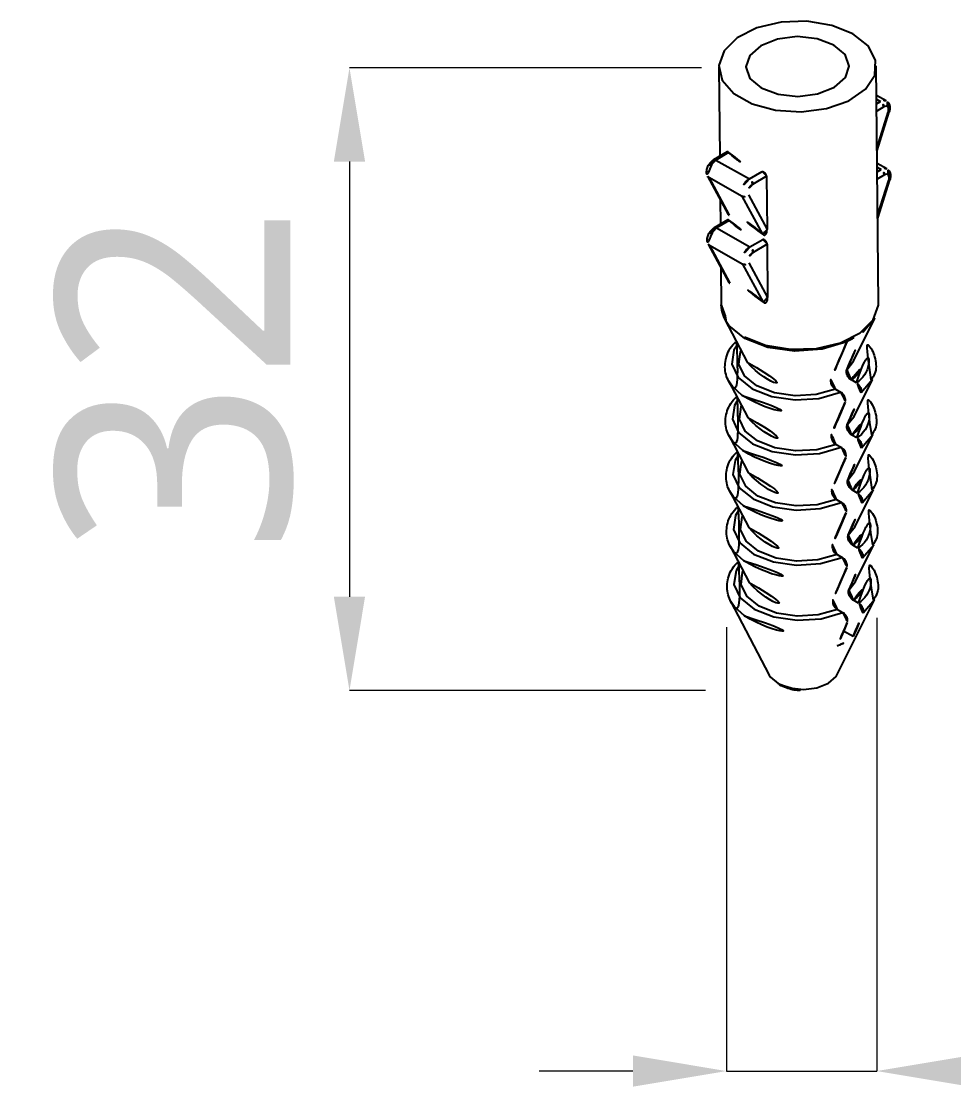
# Model space of a CAD drawing. Extents: x 16296680691 to 16296681342, y -37409617466 to -37409616989.
# Drawn here: x 16296680770.23 to 16296680810.04, y -37409617423 to -37409617377.52 of the extents above; entities that cross this region are included whole.
import ezdxf

# ---------------------------------------------------------------- set-up
doc = ezdxf.new("R2010")
doc.units = 0
doc.header["$LTSCALE"] = 10
doc.header["$MEASUREMENT"] = 0
doc.header["$PDMODE"] = 3
doc.header["$PDSIZE"] = -10
doc.layers.get('0').update_dxf_attribs({"linetype": 'CONTINUOUS'})
doc.layers.get('DEFPOINTS').update_dxf_attribs({"linetype": 'CONTINUOUS'})
doc.styles.add('Daelim Dimension', font='')
doc.styles.get('Daelim Dimension').set_extended_font_data('NanumGothic')
doc.dimstyles.new('DEFAULT', dxfattribs={"dimscale": 2, "dimtxt": 2, "dimasz": 2, "dimexe": 0, "dimexo": 2, "dimgap": 1, "dimtad": 1, "dimdec": 1, "dimzin": 9, "dimdsep": 46, "dimtxsty": 'Daelim Dimension', "dimcen": 0.5, "dimclrd": 252, "dimclre": 252, "dimclrt": 3, "dimadec": 1, "dimazin": 0, "dimtfac": 1, "dimtdec": 1, "dimtix": 1, "dimtmove": 0, "dimatfit": 3, "dimfxl": 1, "dimtolj": 1, "dimtzin": 1, "dimlwd": 9, "dimlwe": 9, "dimarcsym": 0})

# ---------------------------------------------------------------- blocks, each defined once
blk = doc.blocks.new('*D15')
at = {"color": 5, "lineweight": 9, "transparency": 16777216}
for p, q in [((16296680806.75199, -37409617402.98805), (16296680806.75199, -37409617422.33514)), ((16296680800.34309, -37409617403.39314), (16296680800.34309, -37409617422.33514)), ((16296680796.34309, -37409617422.33514), (16296680792.34309, -37409617422.33514)), ((16296680800.34309, -37409617422.33514), (16296680806.75199, -37409617422.33514)), ((16296680810.75199, -37409617422.33514), (16296680849.85357, -37409617422.33514))]:
    blk.add_line(p, q, dxfattribs=at)
at = {"color": 5, "transparency": 16777216}
for points in [[(16296680796.34309, -37409617421.66848), (16296680796.34309, -37409617423.00181), (16296680800.34309, -37409617422.33514)], [(16296680810.75199, -37409617421.66848), (16296680810.75199, -37409617423.00181), (16296680806.75199, -37409617422.33514)]]:
    blk.add_solid(points, dxfattribs=at)
at = {"layer": 'DEFPOINTS', "color": 0, "transparency": 16777216}
for p in [(16296680806.75199, -37409617398.98805), (16296680800.34309, -37409617399.39314), (16296680800.34309, -37409617422.33514)]:
    blk.add_point(p, dxfattribs=at)
at = {"color": 7, "transparency": 16777216, "insert": (16296680832.30278, -37409617413.94745), "char_height": 10, "attachment_point": 5, "style": 'Daelim Dimension'}
blk.add_mtext('\\A1;%%C6.8', dxfattribs=at)
blk = doc.blocks.new('*D16')
at = {"color": 5, "lineweight": 9, "transparency": 16777216}
for p, q in [((16296680799.27034, -37409617379.513924), (16296680784.23941, -37409617379.513924)), ((16296680784.23941, -37409617383.513924), (16296680784.23941, -37409617402.084671)), ((16296680799.44525, -37409617406.084671), (16296680784.23941, -37409617406.084671))]:
    blk.add_line(p, q, dxfattribs=at)
at = {"color": 5, "transparency": 16777216}
for points in [[(16296680783.572741, -37409617383.513924), (16296680784.906071, -37409617383.513924), (16296680784.23941, -37409617379.513924)], [(16296680783.572741, -37409617402.084671), (16296680784.906071, -37409617402.084671), (16296680784.23941, -37409617406.084671)]]:
    blk.add_solid(points, dxfattribs=at)
at = {"layer": 'DEFPOINTS', "color": 0, "transparency": 16777216}
for p in [(16296680803.27034, -37409617379.513924), (16296680784.23941, -37409617406.084671), (16296680803.44525, -37409617406.084671)]:
    blk.add_point(p, dxfattribs=at)
at = {"color": 7, "transparency": 16777216, "insert": (16296680776.78875, -37409617392.799294), "char_height": 10, "attachment_point": 5, "rotation": 90, "style": 'Daelim Dimension'}
blk.add_mtext('\\A1;32', dxfattribs=at)

msp = doc.modelspace()

# ---------------------------------------------------------------- linework, layer by layer
at = {"color": 7, "linetype": 'Continuous', "lineweight": 25}
for p, q in [((16296680800.013639, -37409617379.484352), (16296680800.04929, -37409617383.279762)), ((16296680806.828621, -37409617389.565102), (16296680806.733339, -37409617379.421227)), ((16296680807.157141, -37409617380.9217), (16296680806.745251, -37409617380.689049)), ((16296680806.746771, -37409617380.851372), (16296680806.917391, -37409617380.947746)), ((16296680806.748619, -37409617381.04734), (16296680806.917391, -37409617380.947746)), ((16296680807.05537, -37409617381.181602), (16296680806.75156, -37409617381.360878)), ((16296680806.7661, -37409617382.908836), (16296680807.24206, -37409617381.407806)), ((16296680806.767269, -37409617383.032799), (16296680807.28857, -37409617381.388741)), ((16296680800.36454, -37409617383.093742), (16296680799.785021, -37409617383.435699)), ((16296680800.42873, -37409617383.12117), (16296680799.881121, -37409617383.444313)), ((16296680799.881121, -37409617383.444313), (16296680801.31443, -37409617384.253883)), ((16296680807.18438, -37409617383.821693), (16296680806.77249, -37409617383.589043)), ((16296680806.774019, -37409617383.751373), (16296680806.94463, -37409617383.847733)), ((16296680799.533159, -37409617384.134933), (16296680800.4137, -37409617385.769569)), ((16296680799.58045, -37409617384.18232), (16296680801.01376, -37409617384.991898)), ((16296680799.58045, -37409617384.18232), (16296680800.45393, -37409617385.803864)), ((16296680801.31443, -37409617384.253883), (16296680801.862049, -37409617383.930748)), ((16296680802.04702, -37409617384.136879), (16296680801.45241, -37409617384.48774)), ((16296680802.04702, -37409617384.136879), (16296680802.068359, -37409617386.408913)), ((16296680806.77586, -37409617383.947327), (16296680806.94463, -37409617383.847733)), ((16296680807.082609, -37409617384.081596), (16296680806.778799, -37409617384.260857)), ((16296680806.793341, -37409617385.808838), (16296680807.2693, -37409617384.3078)), ((16296680806.79451, -37409617385.932793), (16296680807.315809, -37409617384.288727)), ((16296680800.06662, -37409617385.125259), (16296680800.07653, -37409617386.179764)), ((16296680801.887239, -37409617386.613441), (16296680801.01376, -37409617384.991898)), ((16296680801.272011, -37409617384.93055), (16296680802.068359, -37409617386.408913)), ((16296680800.391781, -37409617385.993736), (16296680799.81226, -37409617386.335693)), ((16296680800.455971, -37409617386.021156), (16296680799.90836, -37409617386.344292)), ((16296680799.90836, -37409617386.344292), (16296680801.341669, -37409617387.15387)), ((16296680801.341669, -37409617387.15387), (16296680801.88928, -37409617386.830742)), ((16296680799.5604, -37409617387.034912), (16296680800.440941, -37409617388.669563)), ((16296680799.607691, -37409617387.082314), (16296680801.041, -37409617387.891876)), ((16296680799.607691, -37409617387.082314), (16296680800.481171, -37409617388.70385)), ((16296680802.074249, -37409617387.036873), (16296680801.47965, -37409617387.387733)), ((16296680802.074249, -37409617387.036873), (16296680802.0956, -37409617389.308891)), ((16296680801.91448, -37409617389.513428), (16296680801.041, -37409617387.891876)), ((16296680801.29925, -37409617387.830544), (16296680802.0956, -37409617389.308891)), ((16296680800.093861, -37409617388.025253), (16296680800.108919, -37409617389.62822)), ((16296680800.271839, -37409617390.259453), (16296680801.22263, -37409617392.078537)), ((16296680805.761141, -37409617392.035912), (16296680806.677589, -37409617390.199272)), ((16296680806.677589, -37409617390.199272), (16296680806.15667, -37409617390.81192)), ((16296680805.47294, -37409617392.402023), (16296680805.761141, -37409617392.035912)), ((16296680800.42812, -37409617392.867531), (16296680801.244711, -37409617394.429878)), ((16296680805.887131, -37409617392.956734), (16296680805.669701, -37409617392.833923)), ((16296680805.78323, -37409617394.387253), (16296680806.57033, -37409617392.809837)), ((16296680806.55953, -37409617392.831017), (16296680806.082649, -37409617393.387909)), ((16296680804.99464, -37409617393.232239), (16296680805.21207, -37409617393.355057)), ((16296680805.495029, -37409617394.753372), (16296680805.78323, -37409617394.387253)), ((16296680805.805309, -37409617396.738586), (16296680806.592421, -37409617395.161179)), ((16296680800.450199, -37409617395.218872), (16296680801.2668, -37409617396.781227)), ((16296680805.016729, -37409617395.583588), (16296680805.234159, -37409617395.706398)), ((16296680805.90921, -37409617395.308067), (16296680805.69178, -37409617395.185257)), ((16296680806.581619, -37409617395.182358), (16296680806.104731, -37409617395.73925)), ((16296680805.517111, -37409617397.104713), (16296680805.805309, -37409617396.738586)), ((16296680800.47229, -37409617397.570213), (16296680801.288891, -37409617399.132568)), ((16296680805.931299, -37409617397.659409), (16296680805.713869, -37409617397.536598)), ((16296680805.8274, -37409617399.089943), (16296680806.61451, -37409617397.51252)), ((16296680806.603701, -37409617397.533699), (16296680806.12682, -37409617398.090591)), ((16296680805.038811, -37409617397.934929), (16296680805.256241, -37409617398.057739)), ((16296680805.5392, -37409617399.456047), (16296680805.8274, -37409617399.089943)), ((16296680800.494381, -37409617399.921547), (16296680801.31097, -37409617401.48391)), ((16296680805.95339, -37409617400.01075), (16296680805.73596, -37409617399.887939)), ((16296680805.849489, -37409617401.441277), (16296680806.636589, -37409617399.863861)), ((16296680806.62579, -37409617399.88504), (16296680806.148899, -37409617400.44194)), ((16296680805.0609, -37409617400.28627), (16296680805.27833, -37409617400.409081)), ((16296680805.561291, -37409617401.807404), (16296680805.849489, -37409617401.441277)), ((16296680800.51646, -37409617402.272903), (16296680802.16679, -37409617405.430382)), ((16296680805.067961, -37409617405.40313), (16296680806.65868, -37409617402.215202)), ((16296680805.97547, -37409617402.362091), (16296680805.758039, -37409617402.239281)), ((16296680806.65868, -37409617402.215202), (16296680806.17099, -37409617402.793282)), ((16296680805.082991, -37409617402.637611), (16296680805.300421, -37409617402.760422)), ((16296680805.74283, -37409617403.78994), (16296680805.3375, -37409617403.560989))]:
    msp.add_line(p, q, dxfattribs=at)
at = {"color": 7, "linetype": 'Continuous', "lineweight": 25, "flags": 128}
for points in [[(16296680805.736191, -37409617378.05864), (16296680804.83251, -37409617377.69606), (16296680803.770729, -37409617377.523849), (16296680802.665899, -37409617377.560677), (16296680801.637739, -37409617377.802544), (16296680800.797689, -37409617378.223228), (16296680800.236759, -37409617378.777161), (16296680800.015751, -37409617379.404312), (16296680800.15859, -37409617380.03672), (16296680800.64983, -37409617380.605843), (16296680801.436211, -37409617381.050018), (16296680802.432529, -37409617381.321114), (16296680803.530821, -37409617381.38974), (16296680804.612049, -37409617381.248466), (16296680805.559071, -37409617380.912613), (16296680806.269251, -37409617380.418556), (16296680806.66563, -37409617379.819847), (16296680806.70525, -37409617379.181374), (16296680806.383829, -37409617378.572304), (16296680805.736191, -37409617378.05864)], [(16296680804.926121, -37409617378.536636), (16296680804.20719, -37409617378.267052), (16296680803.36134, -37409617378.177994), (16296680802.51733, -37409617378.282997), (16296680801.803671, -37409617378.566109), (16296680801.329, -37409617378.9842), (16296680801.16559, -37409617379.473633), (16296680801.33831, -37409617379.959892), (16296680801.82086, -37409617380.36895), (16296680802.539789, -37409617380.638527), (16296680803.385639, -37409617380.727592), (16296680804.22965, -37409617380.622566), (16296680804.94331, -37409617380.33947), (16296680805.41798, -37409617379.921379), (16296680805.58139, -37409617379.431953), (16296680805.40867, -37409617378.945686), (16296680804.926121, -37409617378.536636)], [(16296680807.24206, -37409617381.407806), (16296680807.25703, -37409617381.342644), (16296680807.25952, -37409617381.28212), (16296680807.249359, -37409617381.230019), (16296680807.2272, -37409617381.189621), (16296680807.19441, -37409617381.163437), (16296680807.153049, -37409617381.153107), (16296680807.105721, -37409617381.159302), (16296680807.05537, -37409617381.181602)], [(16296680807.28857, -37409617381.388741), (16296680807.28738, -37409617381.39151), (16296680807.27873, -37409617381.399658), (16296680807.26343, -37409617381.405167), (16296680807.24206, -37409617381.407806)], [(16296680807.2693, -37409617384.3078), (16296680807.284269, -37409617384.24263), (16296680807.28676, -37409617384.182114), (16296680807.2766, -37409617384.130013), (16296680807.254431, -37409617384.089607), (16296680807.221649, -37409617384.063423), (16296680807.18029, -37409617384.053101), (16296680807.132959, -37409617384.059288), (16296680807.082609, -37409617384.081596)], [(16296680807.2693, -37409617384.3078), (16296680807.29067, -37409617384.305153), (16296680807.305969, -37409617384.299652), (16296680807.314619, -37409617384.291496), (16296680807.315809, -37409617384.288727)], [(16296680801.106079, -37409617390.990807), (16296680802.00975, -37409617391.353394), (16296680803.071541, -37409617391.525597), (16296680804.176371, -37409617391.488777), (16296680805.204519, -37409617391.246918), (16296680806.044571, -37409617390.826233), (16296680806.605499, -37409617390.272293), (16296680806.826521, -37409617389.645126), (16296680806.828621, -37409617389.565102)], [(16296680805.481621, -37409617391.210251), (16296680804.424549, -37409617391.52565), (16296680803.247311, -37409617391.609268), (16296680802.09804, -37409617391.450592), (16296680801.12138, -37409617391.069603), (16296680800.440241, -37409617390.514214), (16296680800.271839, -37409617390.259453)], [(16296680800.82011, -37409617391.308434), (16296680800.6584, -37409617391.568916), (16296680800.56802, -37409617392.159927), (16296680800.83536, -37409617392.730537), (16296680801.42771, -37409617393.210938), (16296680802.272579, -37409617393.542328), (16296680803.266581, -37409617393.684158), (16296680804.28808, -37409617393.61908), (16296680805.21207, -37409617393.355057)], [(16296680804.99464, -37409617393.232239), (16296680804.170111, -37409617393.45816), (16296680803.264721, -37409617393.509583), (16296680802.386311, -37409617393.380379), (16296680801.63953, -37409617393.085953), (16296680801.113331, -37409617392.661362), (16296680800.87039, -37409617392.157188), (16296680800.939659, -37409617391.633492), (16296680800.96356, -37409617391.582878)], [(16296680801.013901, -37409617393.500427), (16296680800.5917, -37409617393.114418), (16296680800.42812, -37409617392.867531)], [(16296680800.842199, -37409617393.659767), (16296680800.68049, -37409617393.920273), (16296680800.590111, -37409617394.511269), (16296680800.85745, -37409617395.081886), (16296680801.4498, -37409617395.562279), (16296680802.29467, -37409617395.893669), (16296680803.28867, -37409617396.0355), (16296680804.310169, -37409617395.970421), (16296680805.234159, -37409617395.706398)], [(16296680805.016729, -37409617395.583588), (16296680804.1922, -37409617395.809502), (16296680803.2868, -37409617395.860924), (16296680802.4084, -37409617395.73172), (16296680801.661619, -37409617395.437286), (16296680801.13542, -37409617395.012703), (16296680800.892481, -37409617394.50853), (16296680800.96174, -37409617393.98484), (16296680800.98564, -37409617393.934219)], [(16296680801.03598, -37409617395.851784), (16296680800.613779, -37409617395.465759), (16296680800.450199, -37409617395.218872)], [(16296680800.86429, -37409617396.011124), (16296680800.70257, -37409617396.271606), (16296680800.61219, -37409617396.86261), (16296680800.879539, -37409617397.433228), (16296680801.471889, -37409617397.91362), (16296680802.31675, -37409617398.24501), (16296680803.310749, -37409617398.386848), (16296680804.332251, -37409617398.32177), (16296680805.256241, -37409617398.057739)], [(16296680805.038811, -37409617397.934929), (16296680804.214279, -37409617398.160843), (16296680803.308889, -37409617398.212273), (16296680802.430479, -37409617398.083061), (16296680801.683701, -37409617397.788643), (16296680801.157511, -37409617397.364037), (16296680800.91457, -37409617396.859871), (16296680800.983829, -37409617396.336182), (16296680801.00773, -37409617396.285561)], [(16296680801.058069, -37409617398.203117), (16296680800.63587, -37409617397.817108), (16296680800.47229, -37409617397.570213)], [(16296680800.88637, -37409617398.362457), (16296680800.724661, -37409617398.622948), (16296680800.634279, -37409617399.213959), (16296680800.901621, -37409617399.784569), (16296680801.493971, -37409617400.264961), (16296680802.33884, -37409617400.596352), (16296680803.33284, -37409617400.73819), (16296680804.35434, -37409617400.673111), (16296680805.27833, -37409617400.409081)], [(16296680805.0609, -37409617400.28627), (16296680804.23637, -37409617400.512177), (16296680803.33098, -37409617400.563606), (16296680802.45257, -37409617400.43441), (16296680801.70579, -37409617400.139977), (16296680801.17959, -37409617399.715393), (16296680800.936649, -37409617399.21122), (16296680801.005911, -37409617398.687523), (16296680801.029819, -37409617398.636902)], [(16296680801.08016, -37409617400.554459), (16296680800.657961, -37409617400.168449), (16296680800.494381, -37409617399.921547)], [(16296680800.908461, -37409617400.713799), (16296680800.74674, -37409617400.974297), (16296680800.65637, -37409617401.5653), (16296680800.92371, -37409617402.13591), (16296680801.51606, -37409617402.61631), (16296680802.360929, -37409617402.947701), (16296680803.354931, -37409617403.089531), (16296680804.376419, -37409617403.024452), (16296680805.300421, -37409617402.760422)], [(16296680805.082991, -37409617402.637611), (16296680804.258459, -37409617402.863533), (16296680803.35306, -37409617402.914948), (16296680802.474661, -37409617402.785751), (16296680801.72788, -37409617402.491318), (16296680801.201679, -37409617402.066727), (16296680800.95874, -37409617401.562561), (16296680801.028, -37409617401.038857), (16296680801.051901, -37409617400.988243)], [(16296680801.10224, -37409617402.9058), (16296680800.68004, -37409617402.519791), (16296680800.51646, -37409617402.272903)], [(16296680802.16679, -37409617405.430382), (16296680802.22101, -37409617405.517113), (16296680802.55155, -37409617405.797287)], [(16296680802.55155, -37409617405.797287), (16296680803.043989, -37409617405.981949), (16296680803.623369, -37409617406.042953), (16296680804.20149, -37409617405.971024), (16296680804.690331, -37409617405.777107), (16296680805.015459, -37409617405.490723), (16296680805.067961, -37409617405.40313)]]:
    msp.add_lwpolyline(points, dxfattribs=at)
at = {"color": 7, "linetype": 'Continuous', "lineweight": 25}
for centre, radius, start, end in [((16296680806.76075, -37409617381.1978), 0.295067, 3.1463077, 57.9353532), ((16296680807.05868, -37409617381.131126), 0.231493, 65.0646878, 127.6121687), ((16296680802.63175, -37409617380.894447), 3.132335, 225.3063966, 255.7751461), ((16296680800.21242, -37409617384.009529), 0.655166, 120.3763204, 195.291675), ((16296680799.825609, -37409617383.523354), 0.096591, 54.9203673, 114.8428042), ((16296680807.08592, -37409617384.031113), 0.231493, 65.0646878, 127.6121687), ((16296680799.6376, -37409617384.078003), 0.118944, 208.5890042, 241.2877578), ((16296680801.645729, -37409617384.819107), 0.655166, 120.3763204, 195.291675), ((16296680801.157789, -37409617384.503937), 0.295067, 3.1463077, 57.9353532), ((16296680806.787991, -37409617384.097794), 0.295067, 3.1463077, 57.9353532), ((16296680801.65119, -37409617384.826874), 0.3931, 120.3763204, 195.291675), ((16296680801.10248, -37409617384.791122), 0.2195, 246.1612203, 320.5651146), ((16296680802.658991, -37409617383.794449), 3.132335, 225.3063966, 255.7751461), ((16296680800.23966, -37409617386.909523), 0.655166, 120.3763204, 195.291675), ((16296680799.85285, -37409617386.42334), 0.096591, 54.9203673, 114.8428042), ((16296680799.664829, -37409617386.977989), 0.118944, 208.5890042, 241.2877578), ((16296680801.67297, -37409617387.719101), 0.655166, 120.3763204, 195.291675), ((16296680801.678431, -37409617387.726868), 0.3931, 120.3763204, 195.291675), ((16296680801.18503, -37409617387.403923), 0.295067, 3.1463077, 57.9353532), ((16296680801.129721, -37409617387.691109), 0.2195, 246.1612203, 320.5651146), ((16296680801.71969, -37409617389.495613), 1.616219, 184.7066478, 247.6873735), ((16296680804.23914, -37409617388.279709), 3.154227, 293.4062583, 307.680892), ((16296680805.27511, -37409617391.992943), 1.141694, 302.4161082, 40.0453147), ((16296680805.10364, -37409617391.991142), 1.015221, 303.8877475, 26.6696393), ((16296680803.47382, -37409617390.143356), 2.968633, 220.6832964, 296.4884187), ((16296680803.48056, -37409617389.495483), 4.703627, 238.3710984, 294.1854307), ((16296680805.29719, -37409617394.344276), 1.141694, 302.4161082, 40.0453147), ((16296680805.125731, -37409617394.342491), 1.015221, 303.8877475, 26.6696393), ((16296680803.495899, -37409617392.494713), 2.968633, 220.6832964, 296.4884187), ((16296680803.50264, -37409617391.846817), 4.703627, 238.3710984, 294.1854307), ((16296680805.319281, -37409617396.695618), 1.141694, 302.4161082, 40.0453147), ((16296680805.14782, -37409617396.693832), 1.015221, 303.8877475, 26.6696393), ((16296680803.51799, -37409617394.846046), 2.968633, 220.6832964, 296.4884187), ((16296680803.524731, -37409617394.198158), 4.703627, 238.3710984, 294.1854307), ((16296680805.34137, -37409617399.046959), 1.141694, 302.4161082, 40.0453147), ((16296680805.169901, -37409617399.045174), 1.015221, 303.8877475, 26.6696393), ((16296680803.540079, -37409617397.197388), 2.968633, 220.6832964, 296.4884187), ((16296680803.54682, -37409617396.5495), 4.703627, 238.3710984, 294.1854307), ((16296680805.19199, -37409617401.396507), 1.015221, 303.8877475, 26.6696393), ((16296680805.363449, -37409617401.3983), 1.141694, 302.4161082, 40.0453147), ((16296680803.56216, -37409617399.548729), 2.968633, 220.6832964, 296.4884187), ((16296680803.568899, -37409617398.900848), 4.703627, 238.3710984, 294.1854307), ((16296680804.185049, -37409617401.92112), 2.432937, 291.2737732, 309.8133508)]:
    msp.add_arc(centre, radius, start, end, dxfattribs=at)
for centre in [(16296680803.477171, -37409617390.490623), (16296680803.50441, -37409617393.390617)]:
    msp.add_ellipse(centre, major_axis=(3.220753, -4.625723), ratio=0.234819951, start_param=2.382831279, end_param=2.992216587, dxfattribs=at)
for points, knots in [([(16296680807.28857, -37409617381.388741), (16296680807.300751, -37409617381.33786), (16296680807.325399, -37409617381.234848), (16296680807.30385, -37409617381.094269), (16296680807.24453, -37409617380.98159), (16296680807.181749, -37409617380.941422), (16296680807.154301, -37409617380.923851)], [0, 0, 0, 0, 0.282335234, 0.571678513, 0.812665458, 1, 1, 1, 1]), ([(16296680800.36577, -37409617383.095863), (16296680800.36915, -37409617383.093437), (16296680800.3792, -37409617383.086258), (16296680800.40132, -37409617383.095047), (16296680800.420191, -37409617383.113029), (16296680800.42873, -37409617383.12117)], [0, 0, 0, 0, 0.217324675, 0.645272402, 1, 1, 1, 1]), ([(16296680799.785021, -37409617383.435699), (16296680799.743601, -37409617383.465599), (16296680799.65563, -37409617383.529099), (16296680799.55332, -37409617383.679626), (16296680799.489861, -37409617383.857491), (16296680799.483299, -37409617384.016579), (16296680799.519871, -37409617384.103378), (16296680799.533159, -37409617384.134933)], [0, 0, 0, 0, 0.192543615, 0.408972991, 0.628673451, 0.865034052, 1, 1, 1, 1]), ([(16296680801.862049, -37409617383.930748), (16296680801.883221, -37409617383.938713), (16296680801.925591, -37409617383.954613), (16296680801.982821, -37409617383.999283), (16296680802.0252, -37409617384.052933), (16296680802.044609, -37409617384.101334), (16296680802.046431, -37409617384.128227), (16296680802.04702, -37409617384.136879)], [0, 0, 0, 0, 0.229403546, 0.45889012, 0.684801208, 0.898535123, 1, 1, 1, 1]), ([(16296680807.315809, -37409617384.288727), (16296680807.32799, -37409617384.237846), (16296680807.35264, -37409617384.134827), (16296680807.331091, -37409617383.994263), (16296680807.271761, -37409617383.881577), (16296680807.20899, -37409617383.841408), (16296680807.18154, -37409617383.823837)], [0, 0, 0, 0, 0.282335234, 0.571678513, 0.812665458, 1, 1, 1, 1]), ([(16296680800.393009, -37409617385.99585), (16296680800.396391, -37409617385.993431), (16296680800.406441, -37409617385.986252), (16296680800.42856, -37409617385.995041), (16296680800.44742, -37409617386.013023), (16296680800.455971, -37409617386.021156)], [0, 0, 0, 0, 0.217324675, 0.645272402, 1, 1, 1, 1]), ([(16296680800.45393, -37409617385.803864), (16296680800.44945, -37409617385.803337), (16296680800.440439, -37409617385.802299), (16296680800.426029, -37409617385.790466), (16296680800.41761, -37409617385.775711), (16296680800.414009, -37409617385.769386)], [0, 0, 0, 0, 0.361836474, 0.726776358, 1, 1, 1, 1]), ([(16296680799.81226, -37409617386.335693), (16296680799.77084, -37409617386.365593), (16296680799.682871, -37409617386.429077), (16296680799.580561, -37409617386.579628), (16296680799.517099, -37409617386.757477), (16296680799.51055, -37409617386.916557), (16296680799.54711, -37409617387.003357), (16296680799.5604, -37409617387.034912)], [0, 0, 0, 0, 0.192543615, 0.408972991, 0.628673451, 0.865034052, 1, 1, 1, 1]), ([(16296680802.068359, -37409617386.408913), (16296680802.06617, -37409617386.461227), (16296680802.06303, -37409617386.536453), (16296680802.02829, -37409617386.609734), (16296680801.99929, -37409617386.637177), (16296680801.973989, -37409617386.647377), (16296680801.94759, -37409617386.647163), (16296680801.91923, -37409617386.637428), (16296680801.89942, -37409617386.62394), (16296680801.88858, -37409617386.614594), (16296680801.887239, -37409617386.613441)], [0, 0, 0, 0, 0.427783483, 0.615062499, 0.705869319, 0.781558935, 0.843258526, 0.904968076, 0.988297223, 1, 1, 1, 1]), ([(16296680801.88928, -37409617386.830742), (16296680801.91046, -37409617386.838692), (16296680801.952829, -37409617386.854607), (16296680802.010059, -37409617386.899269), (16296680802.052441, -37409617386.952927), (16296680802.07185, -37409617387.001312), (16296680802.073669, -37409617387.028214), (16296680802.074249, -37409617387.036873)], [0, 0, 0, 0, 0.229403546, 0.45889012, 0.684801208, 0.898535123, 1, 1, 1, 1]), ([(16296680800.481171, -37409617388.70385), (16296680800.47669, -37409617388.703331), (16296680800.46768, -37409617388.702293), (16296680800.45327, -37409617388.69046), (16296680800.444851, -37409617388.675697), (16296680800.44124, -37409617388.66938)], [0, 0, 0, 0, 0.361836474, 0.726776358, 1, 1, 1, 1]), ([(16296680802.0956, -37409617389.308891), (16296680802.09341, -37409617389.361214), (16296680802.090269, -37409617389.43644), (16296680802.055531, -37409617389.509727), (16296680802.026529, -37409617389.53717), (16296680802.00123, -37409617389.547379), (16296680801.974831, -37409617389.54715), (16296680801.94647, -37409617389.537422), (16296680801.926661, -37409617389.523933), (16296680801.915819, -37409617389.51458), (16296680801.91448, -37409617389.513428)], [0, 0, 0, 0, 0.427783483, 0.615062499, 0.705869319, 0.781558935, 0.843258526, 0.904968076, 0.988297223, 1, 1, 1, 1]), ([(16296680806.15667, -37409617390.81192), (16296680806.159559, -37409617390.804298), (16296680806.163839, -37409617390.793022), (16296680806.16638, -37409617390.780197), (16296680806.1672, -37409617390.776047)], [0, 0, 0, 0, 0.676088752, 1, 1, 1, 1]), ([(16296680800.75972, -37409617391.192886), (16296680800.73177, -37409617391.217903), (16296680800.511181, -37409617391.415176), (16296680800.276291, -37409617391.865967), (16296680800.248989, -37409617392.524872), (16296680800.5222, -37409617393.112793), (16296680800.884581, -37409617393.402817), (16296680801.058821, -37409617393.542267)], [0, 0, 0, 0, 0.037503189, 0.295918924, 0.544224304, 0.780853953, 1, 1, 1, 1]), ([(16296680805.481621, -37409617391.210251), (16296680805.322861, -37409617391.581146), (16296680805.09568, -37409617392.111923), (16296680804.866819, -37409617392.640984), (16296680804.79788, -37409617392.800346)], [0, 0, 0, 0, 0.6987660205, 1, 1, 1, 1]), ([(16296680805.47294, -37409617392.402023), (16296680805.54188, -37409617392.242653), (16296680805.770729, -37409617391.713593), (16296680805.997919, -37409617391.182823), (16296680806.15667, -37409617390.81192)], [0, 0, 0, 0, 0.301233979, 1, 1, 1, 1]), ([(16296680805.492149, -37409617391.174377), (16296680805.49132, -37409617391.178528), (16296680805.488779, -37409617391.191353), (16296680805.48451, -37409617391.202629), (16296680805.481621, -37409617391.210251)], [0, 0, 0, 0, 0.323911248, 1, 1, 1, 1]), ([(16296680806.521099, -37409617392.821159), (16296680806.57424, -37409617392.74041), (16296680806.75453, -37409617392.466438), (16296680806.71907, -37409617391.930397), (16296680806.528959, -37409617391.43972), (16296680806.271851, -37409617391.22364), (16296680806.19759, -37409617391.161232)], [0, 0, 0, 0, 0.151540067, 0.51413015, 0.859670264, 1, 1, 1, 1]), ([(16296680805.47294, -37409617392.402023), (16296680805.4687, -37409617392.414322), (16296680805.45739, -37409617392.447182), (16296680805.45785, -37409617392.516167), (16296680805.480221, -37409617392.603348), (16296680805.52318, -37409617392.690361), (16296680805.58218, -37409617392.767708), (16296680805.634199, -37409617392.812782), (16296680805.66366, -37409617392.830307), (16296680805.669701, -37409617392.833923)], [0, 0, 0, 0, 0.101329838, 0.270727798, 0.438648549, 0.607649895, 0.779614311, 0.954828512, 1, 1, 1, 1]), ([(16296680804.99464, -37409617393.232239), (16296680804.980949, -37409617393.223602), (16296680804.943529, -37409617393.199982), (16296680804.88505, -37409617393.1408), (16296680804.82958, -37409617393.056664), (16296680804.79318, -37409617392.965683), (16296680804.779921, -37409617392.879662), (16296680804.787189, -37409617392.826813), (16296680804.79648, -37409617392.803833), (16296680804.79788, -37409617392.800346)], [0, 0, 0, 0, 0.102271699, 0.279629076, 0.456494781, 0.630839964, 0.801720839, 0.97008425, 1, 1, 1, 1]), ([(16296680806.082649, -37409617393.387909), (16296680806.085239, -37409617393.380997), (16296680806.092569, -37409617393.361488), (16296680806.099131, -37409617393.314262), (16296680806.091921, -37409617393.241203), (16296680806.061069, -37409617393.152138), (16296680806.011299, -37409617393.067909), (16296680805.95059, -37409617392.998657), (16296680805.907301, -37409617392.970047), (16296680805.887131, -37409617392.956734)], [0, 0, 0, 0, 0.058400867, 0.165197089, 0.335472622, 0.50572593, 0.676655353, 0.849326417, 1, 1, 1, 1]), ([(16296680800.781811, -37409617393.544243), (16296680800.753851, -37409617393.569237), (16296680800.53327, -37409617393.766518), (16296680800.29837, -37409617394.217323), (16296680800.27107, -37409617394.876213), (16296680800.544279, -37409617395.464127), (16296680800.90667, -37409617395.754158), (16296680801.08091, -37409617395.893623)], [0, 0, 0, 0, 0.037503189, 0.295918924, 0.544224304, 0.780853953, 1, 1, 1, 1]), ([(16296680805.407591, -37409617393.78624), (16296680805.256929, -37409617394.137756), (16296680805.0616, -37409617394.593483), (16296680804.864941, -37409617395.047813), (16296680804.819969, -37409617395.151703)], [0, 0, 0, 0, 0.771352109, 1, 1, 1, 1]), ([(16296680805.21207, -37409617393.355057), (16296680805.21611, -37409617393.357422), (16296680805.2437, -37409617393.373581), (16296680805.294689, -37409617393.416054), (16296680805.355471, -37409617393.49411), (16296680805.3999, -37409617393.58313), (16296680805.419701, -37409617393.660889), (16296680805.423849, -37409617393.731331), (16296680805.41374, -37409617393.765457), (16296680805.407591, -37409617393.78624)], [0, 0, 0, 0, 0.030307686, 0.206978374, 0.382980118, 0.557191423, 0.729339519, 0.835247171, 1, 1, 1, 1]), ([(16296680805.495029, -37409617394.753372), (16296680805.539989, -37409617394.649483), (16296680805.73666, -37409617394.195137), (16296680805.93198, -37409617393.739433), (16296680806.082649, -37409617393.387909)], [0, 0, 0, 0, 0.228647891, 1, 1, 1, 1]), ([(16296680806.54319, -37409617395.172501), (16296680806.596331, -37409617395.091751), (16296680806.776621, -37409617394.81778), (16296680806.74115, -37409617394.281738), (16296680806.55105, -37409617393.791061), (16296680806.29394, -37409617393.574982), (16296680806.219681, -37409617393.512573)], [0, 0, 0, 0, 0.151540067, 0.51413015, 0.859670264, 1, 1, 1, 1]), ([(16296680805.016729, -37409617395.583588), (16296680805.00304, -37409617395.574944), (16296680804.965611, -37409617395.551331), (16296680804.907141, -37409617395.492142), (16296680804.85166, -37409617395.407997), (16296680804.815269, -37409617395.317017), (16296680804.80201, -37409617395.23101), (16296680804.80928, -37409617395.178146), (16296680804.818569, -37409617395.155167), (16296680804.819969, -37409617395.151703)], [0, 0, 0, 0, 0.102271699, 0.279629076, 0.456494781, 0.630839964, 0.801720839, 0.97008425, 1, 1, 1, 1]), ([(16296680805.495029, -37409617394.753372), (16296680805.490789, -37409617394.765671), (16296680805.479481, -37409617394.798523), (16296680805.47994, -37409617394.867523), (16296680805.5023, -37409617394.954689), (16296680805.545271, -37409617395.041702), (16296680805.604271, -37409617395.119049), (16296680805.65629, -37409617395.164124), (16296680805.685749, -37409617395.181664), (16296680805.69178, -37409617395.185257)], [0, 0, 0, 0, 0.101329838, 0.270727798, 0.438648549, 0.607649895, 0.779614311, 0.954828512, 1, 1, 1, 1]), ([(16296680806.104731, -37409617395.73925), (16296680806.107321, -37409617395.732353), (16296680806.11466, -37409617395.71283), (16296680806.12122, -37409617395.665611), (16296680806.11401, -37409617395.592537), (16296680806.08316, -37409617395.503479), (16296680806.03339, -37409617395.41925), (16296680805.972679, -37409617395.350014), (16296680805.92939, -37409617395.321404), (16296680805.90921, -37409617395.308067)], [0, 0, 0, 0, 0.058400867, 0.165197089, 0.335472622, 0.50572593, 0.676655353, 0.849326417, 1, 1, 1, 1]), ([(16296680800.8039, -37409617395.895576), (16296680800.77594, -37409617395.920578), (16296680800.555361, -37409617396.117859), (16296680800.320459, -37409617396.568657), (16296680800.293159, -37409617397.227562), (16296680800.56637, -37409617397.815483), (16296680800.928749, -37409617398.105507), (16296680801.102989, -37409617398.244957)], [0, 0, 0, 0, 0.037503189, 0.295918924, 0.544224304, 0.780853953, 1, 1, 1, 1]), ([(16296680805.234159, -37409617395.706398), (16296680805.238199, -37409617395.708763), (16296680805.265791, -37409617395.724922), (16296680805.316771, -37409617395.767403), (16296680805.37755, -37409617395.845451), (16296680805.421989, -37409617395.934471), (16296680805.44179, -37409617396.01223), (16296680805.44594, -37409617396.082672), (16296680805.435829, -37409617396.116814), (16296680805.42968, -37409617396.137581)], [0, 0, 0, 0, 0.030307686, 0.206978374, 0.382980118, 0.557191423, 0.729339519, 0.835247171, 1, 1, 1, 1]), ([(16296680806.565269, -37409617397.523842), (16296680806.61841, -37409617397.443092), (16296680806.7987, -37409617397.169128), (16296680806.763241, -37409617396.63308), (16296680806.573139, -37409617396.142403), (16296680806.316019, -37409617395.926323), (16296680806.24176, -37409617395.863907)], [0, 0, 0, 0, 0.151540067, 0.51413015, 0.859670264, 1, 1, 1, 1]), ([(16296680805.42968, -37409617396.137581), (16296680805.279011, -37409617396.489098), (16296680805.083691, -37409617396.944817), (16296680804.88702, -37409617397.399147), (16296680804.84206, -37409617397.503036)], [0, 0, 0, 0, 0.771352109, 1, 1, 1, 1]), ([(16296680805.517111, -37409617397.104713), (16296680805.56208, -37409617397.000832), (16296680805.758739, -37409617396.546494), (16296680805.954069, -37409617396.090767), (16296680806.104731, -37409617395.73925)], [0, 0, 0, 0, 0.228647891, 1, 1, 1, 1]), ([(16296680805.517111, -37409617397.104713), (16296680805.51288, -37409617397.117012), (16296680805.50156, -37409617397.149857), (16296680805.50202, -37409617397.218857), (16296680805.524389, -37409617397.30603), (16296680805.56735, -37409617397.393044), (16296680805.62635, -37409617397.47039), (16296680805.67837, -37409617397.515457), (16296680805.70783, -37409617397.532997), (16296680805.713869, -37409617397.536598)], [0, 0, 0, 0, 0.101329838, 0.270727798, 0.438648549, 0.607649895, 0.779614311, 0.954828512, 1, 1, 1, 1]), ([(16296680805.038811, -37409617397.934929), (16296680805.025129, -37409617397.926292), (16296680804.9877, -37409617397.902672), (16296680804.92922, -37409617397.843483), (16296680804.873751, -37409617397.759354), (16296680804.837351, -37409617397.668373), (16296680804.824089, -37409617397.582352), (16296680804.83136, -37409617397.529488), (16296680804.840651, -37409617397.506508), (16296680804.84206, -37409617397.503036)], [0, 0, 0, 0, 0.102271699, 0.279629076, 0.456494781, 0.630839964, 0.801720839, 0.97008425, 1, 1, 1, 1]), ([(16296680806.12682, -37409617398.090591), (16296680806.12941, -37409617398.083687), (16296680806.13674, -37409617398.064171), (16296680806.143299, -37409617398.016953), (16296680806.136101, -37409617397.943893), (16296680806.10524, -37409617397.85482), (16296680806.05547, -37409617397.770592), (16296680805.99477, -37409617397.701347), (16296680805.951481, -37409617397.672737), (16296680805.931299, -37409617397.659409)], [0, 0, 0, 0, 0.0584008665, 0.1651970895, 0.3354726218, 0.5057259304, 0.6766553526, 0.8493264173, 1, 1, 1, 1]), ([(16296680800.825979, -37409617398.246918), (16296680800.798031, -37409617398.271919), (16296680800.57744, -37409617398.469208), (16296680800.34255, -37409617398.919998), (16296680800.315241, -37409617399.578903), (16296680800.588461, -37409617400.166817), (16296680800.95084, -37409617400.456848), (16296680801.12508, -37409617400.596298)], [0, 0, 0, 0, 0.037503189, 0.295918924, 0.544224304, 0.780853953, 1, 1, 1, 1]), ([(16296680805.256241, -37409617398.057739), (16296680805.260281, -37409617398.060097), (16296680805.28787, -37409617398.076263), (16296680805.33886, -37409617398.118736), (16296680805.399639, -37409617398.196793), (16296680805.444071, -37409617398.28582), (16296680805.463869, -37409617398.363571), (16296680805.468031, -37409617398.434013), (16296680805.45792, -37409617398.468147), (16296680805.451759, -37409617398.488922)], [0, 0, 0, 0, 0.030307686, 0.206978374, 0.382980118, 0.557191423, 0.729339519, 0.835247171, 1, 1, 1, 1]), ([(16296680806.58736, -37409617399.875183), (16296680806.640499, -37409617399.794434), (16296680806.820789, -37409617399.52047), (16296680806.78533, -37409617398.984421), (16296680806.595221, -37409617398.493736), (16296680806.33811, -37409617398.277657), (16296680806.263849, -37409617398.215263)], [0, 0, 0, 0, 0.151540067, 0.51413015, 0.859670264, 1, 1, 1, 1]), ([(16296680805.451759, -37409617398.488922), (16296680805.3011, -37409617398.840439), (16296680805.10577, -37409617399.296158), (16296680804.909109, -37409617399.750504), (16296680804.86414, -37409617399.854393)], [0, 0, 0, 0, 0.771352109, 1, 1, 1, 1]), ([(16296680805.5392, -37409617399.456047), (16296680805.584169, -37409617399.352173), (16296680805.78083, -37409617398.897827), (16296680805.976151, -37409617398.442108), (16296680806.12682, -37409617398.090591)], [0, 0, 0, 0, 0.228647891, 1, 1, 1, 1]), ([(16296680805.5392, -37409617399.456047), (16296680805.53496, -37409617399.468353), (16296680805.523649, -37409617399.501213), (16296680805.524111, -37409617399.570198), (16296680805.54648, -37409617399.657372), (16296680805.589439, -37409617399.744392), (16296680805.648439, -37409617399.821732), (16296680805.70046, -37409617399.866814), (16296680805.729919, -37409617399.884354), (16296680805.73596, -37409617399.887939)], [0, 0, 0, 0, 0.101329838, 0.270727798, 0.438648549, 0.607649895, 0.779614311, 0.954828512, 1, 1, 1, 1]), ([(16296680805.0609, -37409617400.28627), (16296680805.047211, -37409617400.277634), (16296680805.009781, -37409617400.254013), (16296680804.951309, -37409617400.194817), (16296680804.89584, -37409617400.110687), (16296680804.85944, -37409617400.019707), (16296680804.84618, -37409617399.933693), (16296680804.853451, -37409617399.880829), (16296680804.86274, -37409617399.857849), (16296680804.86414, -37409617399.854393)], [0, 0, 0, 0, 0.102271699, 0.279629076, 0.456494781, 0.630839964, 0.801720839, 0.97008425, 1, 1, 1, 1]), ([(16296680806.148899, -37409617400.44194), (16296680806.151501, -37409617400.435043), (16296680806.158831, -37409617400.415512), (16296680806.16539, -37409617400.368294), (16296680806.15818, -37409617400.295227), (16296680806.127331, -37409617400.206169), (16296680806.07756, -37409617400.121933), (16296680806.01685, -37409617400.052696), (16296680805.97356, -37409617400.024094), (16296680805.95339, -37409617400.01075)], [0, 0, 0, 0, 0.058400867, 0.165197089, 0.335472622, 0.50572593, 0.676655353, 0.849326417, 1, 1, 1, 1]), ([(16296680800.84807, -37409617400.598259), (16296680800.82011, -37409617400.62326), (16296680800.599529, -37409617400.820549), (16296680800.36463, -37409617401.271339), (16296680800.33733, -37409617401.930237), (16296680800.61054, -37409617402.518158), (16296680800.972919, -37409617402.808189), (16296680801.14716, -37409617402.947639)], [0, 0, 0, 0, 0.037503189, 0.295918924, 0.544224304, 0.780853953, 1, 1, 1, 1]), ([(16296680805.27833, -37409617400.409081), (16296680805.28237, -37409617400.411453), (16296680805.309959, -37409617400.427597), (16296680805.360941, -37409617400.470078), (16296680805.421721, -37409617400.548126), (16296680805.46616, -37409617400.637161), (16296680805.48596, -37409617400.714912), (16296680805.49011, -37409617400.785347), (16296680805.48, -37409617400.819489), (16296680805.47385, -37409617400.840263)], [0, 0, 0, 0, 0.030307686, 0.206978374, 0.382980118, 0.557191423, 0.729339519, 0.835247171, 1, 1, 1, 1]), ([(16296680806.609449, -37409617402.226532), (16296680806.66259, -37409617402.145767), (16296680806.84288, -37409617401.871811), (16296680806.807409, -37409617401.33577), (16296680806.61731, -37409617400.845093), (16296680806.360201, -37409617400.629013), (16296680806.285931, -37409617400.566597)], [0, 0, 0, 0, 0.151540067, 0.51413015, 0.859670264, 1, 1, 1, 1]), ([(16296680805.47385, -37409617400.840263), (16296680805.323179, -37409617401.191788), (16296680805.127859, -37409617401.647499), (16296680804.9312, -37409617402.101837), (16296680804.88623, -37409617402.205727)], [0, 0, 0, 0, 0.771352109, 1, 1, 1, 1]), ([(16296680805.561291, -37409617401.807404), (16296680805.606251, -37409617401.703506), (16296680805.80291, -37409617401.249168), (16296680805.99824, -37409617400.793457), (16296680806.148899, -37409617400.44194)], [0, 0, 0, 0, 0.228647891, 1, 1, 1, 1]), ([(16296680805.561291, -37409617401.807404), (16296680805.557051, -37409617401.819687), (16296680805.545731, -37409617401.852547), (16296680805.5462, -37409617401.921547), (16296680805.56856, -37409617402.008713), (16296680805.61153, -37409617402.095734), (16296680805.67053, -37409617402.17308), (16296680805.72254, -37409617402.218147), (16296680805.752001, -37409617402.235687), (16296680805.758039, -37409617402.239281)], [0, 0, 0, 0, 0.101329838, 0.270727798, 0.438648549, 0.607649895, 0.779614311, 0.954828512, 1, 1, 1, 1]), ([(16296680805.082991, -37409617402.637611), (16296680805.0693, -37409617402.628967), (16296680805.03187, -37409617402.605347), (16296680804.973391, -37409617402.546173), (16296680804.917919, -37409617402.462044), (16296680804.881531, -37409617402.371048), (16296680804.868271, -37409617402.285027), (16296680804.87554, -37409617402.23217), (16296680804.88483, -37409617402.209198), (16296680804.88623, -37409617402.205727)], [0, 0, 0, 0, 0.102271699, 0.279629076, 0.456494781, 0.630839964, 0.801720839, 0.97008425, 1, 1, 1, 1]), ([(16296680806.17099, -37409617402.793282), (16296680806.17358, -37409617402.786377), (16296680806.18091, -37409617402.766861), (16296680806.187481, -37409617402.719643), (16296680806.180269, -37409617402.646568), (16296680806.14941, -37409617402.55751), (16296680806.099649, -37409617402.473267), (16296680806.03894, -37409617402.404037), (16296680805.995649, -37409617402.375427), (16296680805.97547, -37409617402.362091)], [0, 0, 0, 0, 0.058400867, 0.165197089, 0.335472622, 0.50572593, 0.676655353, 0.849326417, 1, 1, 1, 1]), ([(16296680805.300421, -37409617402.760422), (16296680805.304461, -37409617402.762787), (16296680805.332041, -37409617402.778954), (16296680805.38303, -37409617402.821419), (16296680805.44381, -37409617402.899483), (16296680805.488251, -37409617402.988503), (16296680805.508051, -37409617403.066254), (16296680805.512199, -37409617403.136703), (16296680805.50209, -37409617403.17083), (16296680805.495939, -37409617403.191612)], [0, 0, 0, 0, 0.030307686, 0.206978374, 0.382980118, 0.557191423, 0.729339519, 0.835247171, 1, 1, 1, 1]), ([(16296680805.495939, -37409617403.191612), (16296680805.40984, -37409617403.39257), (16296680805.267389, -37409617403.725067), (16296680805.124359, -37409617404.056969), (16296680805.06778, -37409617404.188271)], [0, 0, 0, 0, 0.604409172, 1, 1, 1, 1]), ([(16296680805.74283, -37409617403.78994), (16296680805.799419, -37409617403.658638), (16296680805.94245, -37409617403.326736), (16296680806.08489, -37409617402.994247), (16296680806.17099, -37409617402.793282)], [0, 0, 0, 0, 0.395590828, 1, 1, 1, 1]), ([(16296680802.59712, -37409617405.849777), (16296680802.69351, -37409617405.895668), (16296680802.94463, -37409617406.015213), (16296680803.314541, -37409617406.099716), (16296680803.564859, -37409617406.079353), (16296680803.622709, -37409617406.074638)], [0, 0, 0, 0, 0.32386409, 0.843729047, 1, 1, 1, 1])]:
    msp.add_open_spline(points, degree=3, knots=knots, dxfattribs=at)

# ---------------------------------------------------------------- dimensions: what is measured, and where the dimension line sits
at = {"color": 7}
dim = msp.add_linear_dim(base=(16296680784.23941, -37409617406.084671), p1=(16296680803.27034, -37409617379.513901), p2=(16296680803.44524, -37409617406.084663), angle=90, text='32', dimstyle='DEFAULT', override={"dimtxt": 5, "dimclrd": 5, "dimclre": 5, "dimclrt": 7}, dxfattribs=at)
dim.commit()
dim.dimension.update_dxf_attribs({"geometry": '*D16', "text_midpoint": (16296680776.78875, -37409617392.799294)})
dim = msp.add_linear_dim(base=(16296680800.34309, -37409617422.335136), p1=(16296680806.751989, -37409617398.988052), p2=(16296680800.34309, -37409617399.393143), text='%%C6.8', dimstyle='DEFAULT', override={"dimtxt": 5, "dimclrd": 5, "dimclre": 5, "dimclrt": 7}, dxfattribs=at)
dim.commit()
dim.dimension.update_dxf_attribs({"geometry": '*D15', "text_midpoint": (16296680832.30278, -37409617422.335136), "dimtype": 160})

doc.saveas('drawing.dxf')
